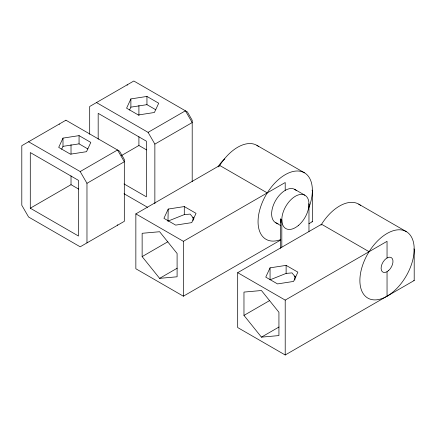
<?xml version="1.0" encoding="UTF-8"?>
<svg xmlns="http://www.w3.org/2000/svg" width="436" height="436" viewBox="0 0 436 436"><rect width="100%" height="100%" fill="white"/><g stroke="black" fill="none" stroke-linecap="round" stroke-linejoin="round"><path stroke-width="0.65" d="M117.524 225.254L117.676 224.742M62.997 138.108L58.691 147.384L70.452 154.175L86.513 151.69L90.819 142.414L79.058 135.629L62.997 138.108L62.997 146.343L61.65 149.243M130.882 98.918L126.582 108.188L138.337 114.979L154.404 112.493L158.704 103.218L146.948 96.432L130.882 98.918L130.882 107.147L129.541 110.046M168.225 209.057L163.92 218.327L175.675 225.118L191.742 222.633L196.047 213.357L184.286 206.571L168.225 209.057L167.953 221.357M270.058 267.846L265.753 277.122L277.514 283.912L293.575 281.427L297.881 272.151L286.12 265.366L270.058 267.846L270.058 279.814L286.12 273.41L292 272.887L295.777 277.59M28.591 141.765L80.186 171.555L117.524 149.995L124.315 161.756L86.971 183.311L86.971 242.89M96.476 102.569L148.077 132.359L185.414 110.799L192.2 122.56L154.862 144.114L154.862 203.694M30.286 208.201L78.485 236.029L78.485 180.373L30.286 152.546L30.286 208.201L71.019 184.684L78.66 189.099M121.453 155.57L138.91 145.488L146.55 149.902M280.501 240.122L183.376 296.197L135.852 268.761L135.852 213.885L219.728 165.462L267.246 192.897M142.136 256.602L142.136 233.293L159.614 231.729L177.098 253.48L177.098 276.789L159.614 278.348L142.136 256.602L167.887 241.735M135.852 213.885L183.376 241.321L285.209 182.526L285.209 190.369M159.614 278.348L177.174 268.211M308.971 223.684L312.367 221.722L312.367 190.369L311.942 190.123M413.775 248.918L414.2 249.163L414.2 280.517L285.209 354.991L237.685 327.55L237.685 272.68L321.561 224.257L369.085 251.692M243.969 315.397L243.969 292.087L261.447 290.523L278.931 312.274L278.931 335.578L261.447 337.142L243.969 315.397L269.721 300.529M237.685 272.68L285.209 300.115L387.043 241.321L387.043 257.981M261.447 337.142L279.007 327.005M168.225 221.025L184.286 214.616L190.167 214.092L193.944 218.796M130.882 107.147L146.948 104.662L155.766 109.752M62.997 146.343L79.058 143.858L87.876 148.949M127.029 84.933L127.546 85.053M59.138 124.124L59.514 124.216M275.77 222.763L280.419 225.428M256.891 145.352L304.41 172.787M358.724 204.141L406.248 231.581A38.406 22.171 -60 0 1 394.073 291.068A38.406 22.171 -60 0 1 360.812 271.868A38.406 22.171 -60 0 1 406.248 231.581M294.649 189.328L304.835 195.203M308.546 203.841L308.971 204.086L308.971 231.521M311.942 221.477L312.367 221.722M413.775 280.272L414.2 280.517M280.457 248.378L280.457 218.981L281.814 219.766L281.814 247.201M124.042 183.938L146.376 196.832L146.376 141.177L98.176 113.349L98.176 139.139M124.037 193.737L147.488 207.274M148.077 132.359L154.862 144.114M80.186 171.555L86.971 183.311M387.043 271.699L387.043 296.197M294.883 276.01L294.883 280.005M286.12 265.366L286.12 273.41M285.209 300.115L285.209 354.991M193.562 217.842L193.562 218.845M193.05 217.215L193.05 220.545M192.2 181.599L192.2 120.265L187.404 111.948L133.819 81.009L89.691 106.488L89.691 134.244M184.286 206.571L184.286 214.616M183.376 241.321L183.376 296.197M146.948 96.432L146.948 104.662M138.91 105.441L138.91 115.622M138.91 136.664L138.91 145.488M79.058 135.629L79.058 143.858M71.019 144.638L71.019 154.142M71.019 175.861L71.019 184.684M280.811 222.333A19.2 11.085 -60 0 1 280.457 218.981M280.272 239.729A38.406 22.171 -60 0 1 259.207 212.021A38.406 22.171 -60 0 1 295.831 171.054A38.406 22.171 -60 0 1 308.895 207.71M278.092 223.505A19.2 11.085 -60 0 1 275.345 200.974A19.2 11.085 -60 0 1 296.355 190.652M219.166 166.372A38.406 22.171 -60 0 1 258.771 146.67M218.049 166.934A19.2 11.085 -60 0 1 224.813 158.917M321 225.161A38.406 22.171 -60 0 1 360.605 205.465M65.929 120.205L21.8 145.684L21.8 205.263L28.591 217.019L80.186 246.809L124.315 221.33L124.315 159.456L119.513 151.145L65.929 120.205M298.524 225.374A19.2 11.085 -60 0 0 305.271 195.464A19.2 11.085 -60 0 0 282.386 214.937A19.2 11.085 -60 0 0 298.524 225.374M388.58 270.576A8.398 4.851 -60 0 0 391.245 257.562A8.398 4.851 -60 0 0 381.304 266.374A8.398 4.851 -60 0 0 388.58 270.576"/></g></svg>
